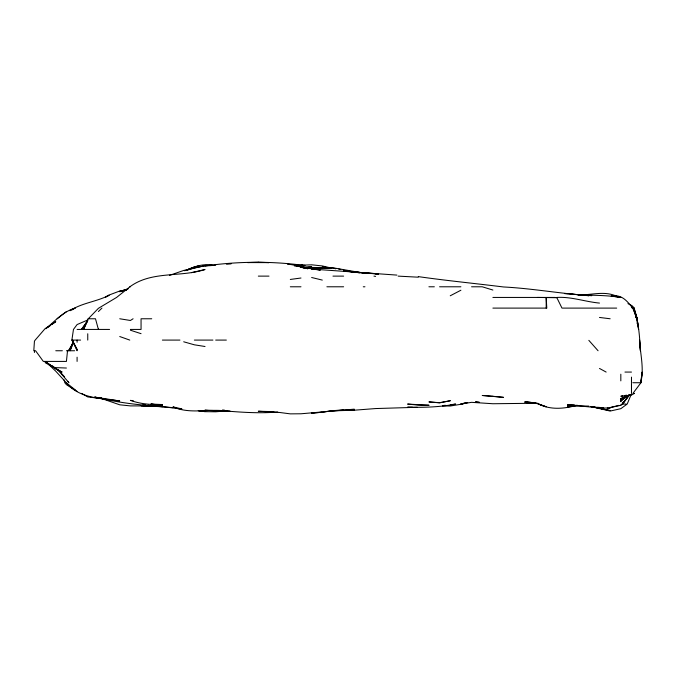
<?xml version="1.0" encoding="UTF-8"?>
<svg xmlns="http://www.w3.org/2000/svg" width="676" height="676" viewBox="0 0 676 676"><rect width="100%" height="100%" fill="white"/><g stroke="black" fill="none" stroke-linecap="round" stroke-linejoin="round"><path stroke-width="1.01" d="M637.138 323.61L637.333 318.768L633.682 308.104L632.212 306.946M33.8 350.751L34.442 341.135L35.186 340.087L45.106 328.612L55.77 321.666L51.663 324.649M622.757 395.882L620.822 396.229L631.485 395.037L634.46 393.398L632.913 393.398L640.958 382.734L642.141 372.07L640.713 382.734C644.338 368.589 640.29 354.3 639.547 340.087L640.392 350.751C639.707 336.378 638.575 321.869 634.105 308.104L631.485 305.417L627.928 303.625M67.524 350.751L66.425 361.415L43.34 361.415L35.591 350.751L34.442 350.751L34.442 352.509M77.089 349.509L72.298 340.087L77.089 350.751L77.089 349.509L71.884 340.087L73.464 329.432L77.089 324.565L87.753 319.976M73.211 341.059L70.093 350.751L72.163 345.901M631.088 394.708L627.184 404.054L620.822 408.684L610.158 411.067L590.773 406.555M87.331 321.489L83.579 329.432L87.753 319.325L98.409 308.324L116.585 297.44L130.4 286.413C152.108 270.789 180.61 277.473 205.031 269.504L191.46 272.665M72.594 343.645L68.487 350.751L72.771 344.185M623.204 402.279L622.157 404.054L620.822 404.873M629.179 395.037L622.799 404.054L620.822 405.321L610.158 407.577L618.886 405.363M87.753 320.601L81.5 329.432L87.753 320.678M629.094 395.037L622.241 404.054L629.474 395.037M98.409 311.526L101.932 308.104M45.867 328.747C54.959 321.024 63.333 311.349 75.256 308.104L71.724 310.014M57.122 318.768L66.425 311.577M625.883 396.508L620.822 400.243L628.815 395.105M47.565 327.64L50.024 325.849M133.096 318.768L130.4 320.483L119.736 318.768M69.991 310.757C81.796 302.831 96.592 301.817 109.073 295.26L105.735 297.009M105.735 296.958L109.073 295.04L119.736 291.01L126.522 289.81M450.241 295.792L460.897 290.224M620.822 401.671L620.822 398.637L626.153 396.018M199.42 265.457L186.61 270.189C194.865 266.167 204.042 263.395 213.27 265.296M620.822 398.637L631.485 394.285M169.431 275.394L183.703 270.451L205.031 265.702L194.367 267.958M184.675 270.772L194.367 266.952M461.471 404.054L467.522 402.499L460.897 404.282L450.241 406.014L442.484 405.921M128.457 288.703L119.736 291.719L127.485 289.328M187.582 270.054L193.395 268.262M127.485 289.243L119.736 291.39L126.522 289.945M467.682 402.524L460.897 404.054L471.561 402.338L492.888 403.741L535.527 403.259M577.203 405.203C564.553 408.794 550.771 410.188 538.637 404.054L546.191 406.775L535.527 402.964L524.872 401.671L538.231 403.403M624.7 395.528L626.635 395.173M576.239 405.338L567.51 406.876L578.174 405.862L588.838 406.115M450.241 404.789L455.649 404.054C439.915 407.163 423.615 407.586 407.594 407.18L412.436 407.214M290.317 279.45L300.981 278.013M332.964 410.628L323.272 411.929L332.964 410.864L354.283 410.205L375.611 408.558L417.286 407.29M571.389 405.211L567.51 405.659L575.268 405.254M302.916 267.392L311.644 266.445M442.484 405.592L445.391 405.287M294.339 265.947L297.347 265.651M354.283 409.157L300.981 413.78L290.317 413.864L279.653 412.478L258.333 411.245L273.839 411.659M224.415 411.084L215.686 411.785L205.031 411.667L198.245 410.628L205.031 411.566L199.209 410.729M307.766 268.761L294.753 265.457L311.644 264.806L322.3 265.938L331.029 267.992M277.718 411.997C260.623 413.501 243.411 412.428 226.35 411.025C208.538 408.498 190.184 414.523 173.039 406.884L181.768 408.904M211.039 265.533L205.031 265.955C237.538 261.367 270.493 261.02 303.059 265.296L300.981 265.237L305.045 265.338M213.861 265.347L215.686 265.254M333.936 410.569L343.628 409.977M332.964 410.611L354.283 409.909L349.441 409.943M231.192 263.699L226.35 263.894L231.192 263.648M307.766 267.35L332.964 267.89M205.031 410.095L230.229 411.278L215.686 411.152L224.415 410.974M211.58 265.389L205.031 265.457M173.039 407.653L151.72 405.93L130.4 405.896L119.736 404.806L99.38 397.758M311.644 267.941L332.964 267.789L362.04 272.825M62.353 350.751L55.77 350.751M616.689 308.104L561.976 308.104L556.855 297.71L537.412 297.44M300.981 267.35L328.113 268.026M570.417 293.933L578.174 294.668L588.838 294.491L578.174 295.082C591.432 295.15 605.873 290.139 618.143 297.068M101.324 397.995L98.409 398.206L87.753 396.939L81.661 393.398M101.324 398.13L98.409 398.139L101.324 398.223M316.486 268.034L322.3 268.017L305.822 267.442L311.644 267.679C303.237 268.558 295.615 264.544 287.41 264.215M258.333 276.121L268.997 276.121M332.964 276.121L343.628 276.121M129.876 286.785L130.4 286.785M290.317 286.785L300.981 286.785M326.888 286.785L343.628 286.785M363.265 286.785L364.947 286.785M428.914 286.785L434.338 286.785M439.577 286.785L460.897 286.785M471.561 286.785L482.225 286.785L492.888 290.046M492.888 297.44L555.064 297.44M492.888 308.104L546.791 308.104L546.191 297.584L546.191 308.104M634.747 312.954L633.716 308.104L636.167 317.796M88.15 318.768L95.485 318.768L98.409 329.432L77.089 329.432M151.72 318.768L141.056 318.768L141.056 329.432L130.4 329.432M109.588 329.432L98.975 329.432L98.409 328.916M71.884 340.087L80.596 340.087M162.384 340.087L179.943 340.087M194.367 340.087L212.915 340.087M215.686 340.087L226.35 340.087M66.425 350.751L74.656 350.751M624.962 372.07L631.485 372.07M632.829 382.734L640.958 382.734M623.272 404.054L626.213 404.054M154.627 405.938L160.44 405.955L155.598 405.938M564.604 293.452C583.287 295.953 602.265 294.339 620.822 297.44L611.129 295.987C621.514 294.17 626.838 300.566 632.66 308.104L631.485 306.414L632.753 308.104L637.071 318.768L638.583 329.432L637.071 318.768M305.822 267.975L310.673 268.034M564.604 293.612L567.51 293.654M205.158 265.457L211.478 265.575M205.031 410.298L226.35 411.422M418.258 277.194L398.147 276.121M151.72 405.93L147.841 405.304L151.72 405.913L141.056 405.693L162.384 406.775M151.72 404.282L162.384 405.245L150.858 404.054L162.384 404.552C151.568 404.856 140.642 404.113 130.4 400.369L133.307 400.75M574.296 404.975L567.51 404.772L599.494 407.907L610.158 408.11L607.251 407.958M55.77 367.634L66.425 368.031M300.981 267.231L320.365 270.037L311.644 269.065L396.93 275.098M603.372 407.763L597.559 407.273M222.472 410.002L224.415 410.121M354.283 271.929L343.628 271.068L378.518 274.143M533.592 403.107L524.872 402.406L538.231 403.69M578.174 294.668L588.838 295.758M418.258 276.611C446.616 280.667 475.152 283.447 503.544 286.97C532.08 288.432 560.286 293.595 588.838 295.589L578.174 294.635L591.745 295.716M331.992 268.068L322.3 267.147L330.057 268.042M375.611 273.687L354.283 271.955L360.105 272.732M356.227 272.411L359.133 272.741M599.494 317.45L610.158 318.768M181.768 409.022L151.72 405.355L162.384 406.327C139.543 405.473 116.771 402.313 94.539 397.065L119.736 400.969C101.172 398.232 79.531 398.696 66.425 382.886L75.45 390.052M378.518 274.169L375.611 273.763L377.546 274.05M330.057 267.966L322.3 266.868L329.085 267.958M592.717 406.555L594.652 406.842M360.105 272.817L343.628 270.349L353.32 272.031M333.936 268.431L335.871 268.727M205.031 346.501L194.367 344.811L183.703 341.786M333.936 268.313L335.871 268.634M338.777 269.116L340.721 269.437M599.494 303.076C585.112 301.75 571.338 296.553 556.855 297.44L556.855 297.71M373.955 276.121L375.611 276.408M591.745 406.563L610.158 410.594L591.745 406.572L599.494 408.025L596.587 407.256M294.753 265.457L311.644 268.583L300.981 267.003L307.766 268.676M311.644 277.498L322.3 280.092M301.944 267.493L303.887 268M130.4 330.201L141.056 333.674M119.736 336.53L129.758 340.087M599.494 368.445L606.135 372.07M45.106 362.632L62.082 372.07L55.77 368.885L45.106 361.415L60.578 372.07L57.832 369.502M77.089 391.353L66.425 384.661L64.803 382.734L64.017 379.827M52.652 366.181L55.77 368.564L52.441 365.961M48.376 364.212L55.77 371.217L66.282 382.734M631.485 305.594L634.105 308.104M631.485 307.394L632.195 308.104M57.705 369.502L68.918 382.734L67.921 381.281M57.806 369.333L64.457 376.76M631.485 305.991L633.564 308.104M588.838 340.349L598.066 350.751M635.609 315.861L636.716 318.768L633.868 308.104M633.589 309.076L637.096 318.768L633.708 308.104L634.781 312.954M633.708 308.104L636.657 318.768M631.485 377.107L631.485 382.734M631.485 383.495L631.485 393.398M620.822 374.208L620.822 380.875M87.753 333.758L87.753 340.087M77.089 340.087L77.089 342.267M77.089 357.198L77.089 361.415M626.998 395.967L620.822 401.105L627.015 395.967M463.804 403.344L460.897 404.054L463.804 403.352M450.241 400.75L439.577 402.845L428.914 401.916L439.577 402.693L450.241 400.75M322.3 412.216L311.644 413.112L322.3 412.259M258.333 262.246L247.669 262.575L268.997 262.618L258.333 262.246M428.914 405.245L418.258 405.135L407.594 404.071L428.914 405.245M364.947 273.011L362.04 272.969L364.947 273.019M492.888 396.271L482.225 395.477L503.544 397.361L492.888 396.271M479.318 402.321L475.439 401.89L479.318 402.313M144.934 404.823L142.999 404.518L144.934 404.831M98.409 397.978L95.502 397.268L98.409 398.037"/></g></svg>
